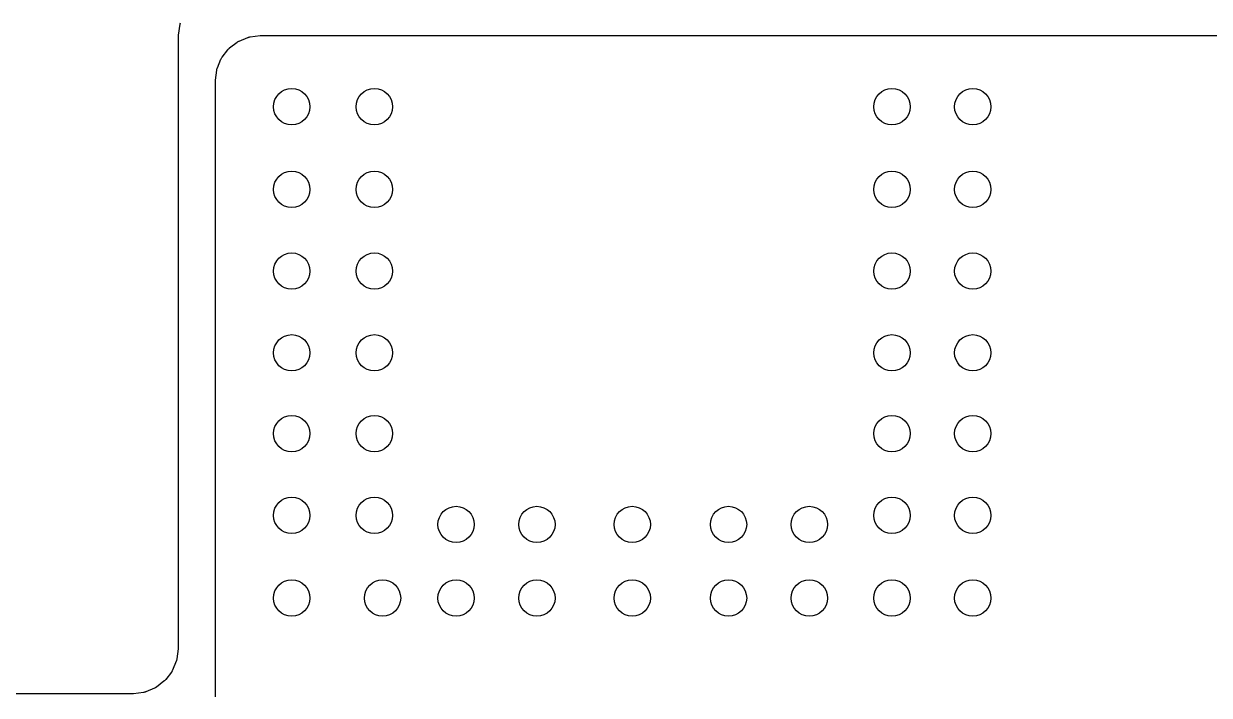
# Model space of a CAD drawing. Extents: x 57.2 to 140.8, y -181.8 to -103.2.
# Drawn here: x 102.3 to 115.35, y -168.77 to -161.37 of the extents above; entities that cross this region are included whole.
import ezdxf

# ---------------------------------------------------------------- set-up
doc = ezdxf.new("R2010")
doc.units = 0
doc.layers.add('BLACK', color=7, linetype='CONTINUOUS')

msp = doc.modelspace()

# ---------------------------------------------------------------- linework, layer by layer
at = {"layer": 'BLACK', "linetype": 'CONTINUOUS'}
for p, q in [((104.02, -161.365), (104.016, -161.377)), ((104.016, -161.377), (104, -161.497)), ((104, -161.497), (104, -161.503)), ((104.792, -161.515), (104.902, -161.501)), ((104.902, -161.501), (104.904, -161.501)), ((104.904, -161.501), (104.909, -161.501)), ((104.909, -161.501), (104.915, -161.5)), ((104.915, -161.5), (120.49, -161.5)), ((104, -161.503), (104, -168.243)), ((104.566, -161.638), (104.648, -161.575)), ((104.648, -161.575), (104.649, -161.574)), ((104.649, -161.574), (104.652, -161.573)), ((104.652, -161.573), (104.654, -161.571)), ((104.654, -161.571), (104.66, -161.568)), ((104.66, -161.568), (104.666, -161.564)), ((104.666, -161.564), (104.669, -161.563)), ((104.669, -161.563), (104.671, -161.562)), ((104.671, -161.562), (104.767, -161.522)), ((104.767, -161.522), (104.768, -161.522)), ((104.768, -161.522), (104.771, -161.521)), ((104.771, -161.521), (104.773, -161.52)), ((104.773, -161.52), (104.78, -161.518)), ((104.78, -161.518), (104.787, -161.516)), ((104.787, -161.516), (104.79, -161.516)), ((104.79, -161.516), (104.792, -161.515)), ((104.431, -161.858), (104.471, -161.762)), ((104.471, -161.761), (104.472, -161.759)), ((104.471, -161.762), (104.471, -161.761)), ((104.472, -161.759), (104.473, -161.756)), ((104.473, -161.756), (104.477, -161.75)), ((104.477, -161.75), (104.481, -161.744)), ((104.481, -161.744), (104.482, -161.742)), ((104.482, -161.742), (104.484, -161.74)), ((104.484, -161.74), (104.547, -161.657)), ((104.547, -161.657), (104.548, -161.656)), ((104.548, -161.656), (104.55, -161.654)), ((104.55, -161.654), (104.551, -161.652)), ((104.551, -161.652), (104.557, -161.647)), ((104.557, -161.647), (104.561, -161.642)), ((104.561, -161.642), (104.564, -161.64)), ((104.564, -161.64), (104.566, -161.638)), ((104.41, -161.994), (104.424, -161.884)), ((104.424, -161.882), (104.425, -161.88)), ((104.424, -161.884), (104.424, -161.882)), ((104.425, -161.877), (104.427, -161.87)), ((104.425, -161.88), (104.425, -161.877)), ((104.427, -161.87), (104.429, -161.863)), ((104.429, -161.863), (104.43, -161.861)), ((104.43, -161.861), (104.431, -161.858)), ((104.409, -161.999), (104.41, -161.994)), ((104.409, -162.005), (104.409, -161.999)), ((104.409, -162.007), (104.409, -162.005)), ((104.409, -168.782), (104.409, -162.007)), ((103.999, -168.256), (103.985, -168.366)), ((104, -168.245), (103.999, -168.251)), ((103.999, -168.251), (103.999, -168.256)), ((104, -168.243), (104, -168.245)), ((103.978, -168.392), (103.938, -168.488)), ((103.979, -168.389), (103.978, -168.392)), ((103.98, -168.387), (103.979, -168.389)), ((103.982, -168.38), (103.98, -168.387)), ((103.984, -168.373), (103.982, -168.38)), ((103.985, -168.366), (103.984, -168.368)), ((103.984, -168.368), (103.984, -168.37)), ((103.984, -168.37), (103.984, -168.373)), ((103.925, -168.51), (103.862, -168.593)), ((103.926, -168.508), (103.925, -168.51)), ((103.928, -168.506), (103.926, -168.508)), ((103.932, -168.5), (103.928, -168.506)), ((103.935, -168.494), (103.932, -168.5)), ((103.936, -168.491), (103.935, -168.494)), ((103.938, -168.489), (103.936, -168.491)), ((103.938, -168.488), (103.938, -168.489)), ((103.749, -168.682), (103.743, -168.686)), ((103.755, -168.679), (103.749, -168.682)), ((103.757, -168.677), (103.755, -168.679)), ((103.759, -168.676), (103.757, -168.677)), ((103.76, -168.675), (103.759, -168.676)), ((103.843, -168.612), (103.76, -168.675)), ((103.845, -168.61), (103.843, -168.612)), ((103.847, -168.608), (103.845, -168.61)), ((103.852, -168.603), (103.847, -168.608)), ((103.857, -168.598), (103.852, -168.603)), ((103.859, -168.596), (103.857, -168.598)), ((103.861, -168.594), (103.859, -168.596)), ((103.862, -168.593), (103.861, -168.594)), ((103.493, -168.75), (97.5066, -168.75)), ((103.499, -168.749), (103.493, -168.75)), ((103.505, -168.749), (103.499, -168.749)), ((103.506, -168.749), (103.505, -168.749)), ((103.616, -168.735), (103.506, -168.749)), ((103.619, -168.734), (103.616, -168.735)), ((103.622, -168.734), (103.619, -168.734)), ((103.628, -168.732), (103.622, -168.734)), ((103.635, -168.73), (103.628, -168.732)), ((103.638, -168.729), (103.635, -168.73)), ((103.64, -168.728), (103.638, -168.729)), ((103.642, -168.728), (103.64, -168.728)), ((103.738, -168.688), (103.642, -168.728)), ((103.74, -168.687), (103.738, -168.688)), ((103.743, -168.686), (103.74, -168.687))]:
    msp.add_line(p, q, dxfattribs=at)
at = {"layer": 'BLACK'}
for centre in [(105.25, -162.285), (106.16, -162.285), (111.86, -162.285), (112.75, -162.285), (105.25, -163.195), (106.16, -163.195), (111.86, -163.195), (112.75, -163.195), (105.25, -164.095), (106.16, -164.095), (111.86, -164.095), (112.75, -164.095), (105.25, -164.995), (106.16, -164.995), (111.86, -164.995), (112.75, -164.995), (105.25, -165.885), (106.16, -165.885), (111.86, -165.885), (112.75, -165.885), (105.25, -166.785), (106.16, -166.785), (111.86, -166.785), (112.75, -166.785), (107.06, -166.885), (107.95, -166.885), (109, -166.885), (110.06, -166.885), (110.95, -166.885), (105.25, -167.695), (106.25, -167.695), (107.06, -167.695), (107.95, -167.695), (109, -167.695), (110.06, -167.695), (110.95, -167.695), (111.86, -167.695), (112.75, -167.695)]:
    msp.add_circle(centre, 0.2, dxfattribs=at)

doc.saveas('drawing.dxf')
